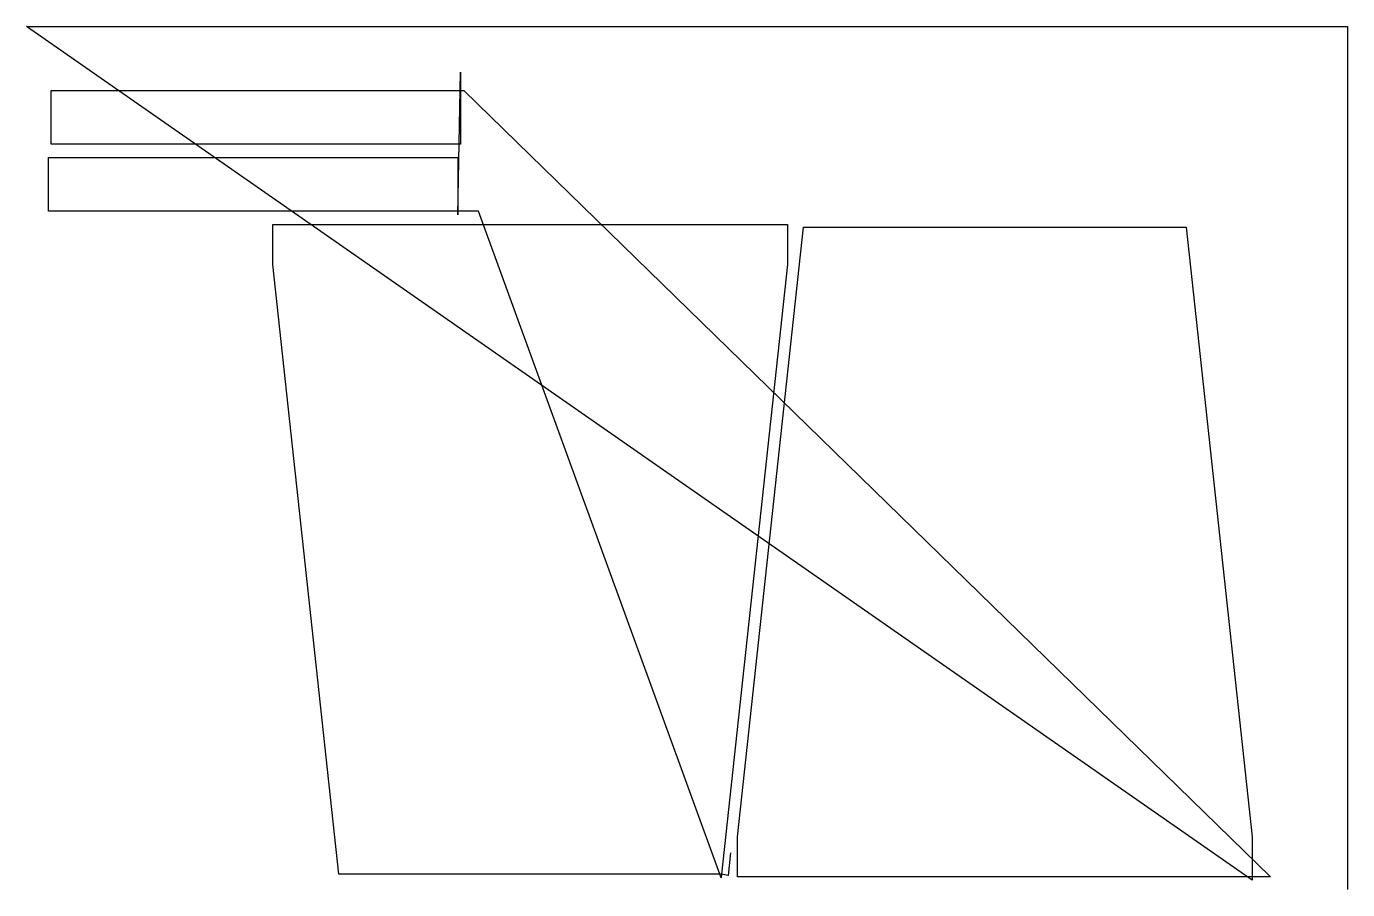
# Model space of a CAD drawing. Header units: metres. Extents: x 0 to 2007, y 849 to 2160.
import ezdxf

# ---------------------------------------------------------------- set-up
doc = ezdxf.new("R2010")
doc.units = ezdxf.units.M

msp = doc.modelspace()

# ---------------------------------------------------------------- linework, layer by layer
at = {"layer": 'TOOL_0'}
for p, q in [((1861.581, 863.743), (0, 2159.945)), ((0, 2159.945), (1, 2159.945)), ((1, 2159.945), (0, 2159.945)), ((0, 2159.945), (1, 2159.945)), ((1, 2159.945), (2006.647, 2159.945)), ((2006.647, 2159.945), (2006.647, 850.406)), ((655.182, 1874.071), (659.169, 2090.703)), ((659.169, 2090.703), (659.169, 2062.703)), ((37.669, 1981.203), (37.669, 2062.703)), ((37.669, 2062.703), (659.169, 2062.703)), ((659.169, 2062.703), (659.169, 1981.203)), ((659.169, 2062.703), (664.169, 2062.703)), ((664.169, 2062.703), (1889.58, 868.743)), ((659.169, 1981.203), (37.669, 1981.203)), ((33.682, 1879.209), (33.682, 1960.709)), ((33.682, 1960.709), (655.182, 1960.709)), ((655.182, 1960.709), (655.182, 1879.209)), ((655.182, 1879.209), (33.682, 1879.209)), ((686.618, 1879.209), (655.182, 1879.209)), ((655.182, 1879.209), (655.182, 1874.071)), ((1055.305, 867.303), (686.618, 1879.209)), ((374.337, 1798.453), (374.337, 1859.243)), ((374.337, 1859.243), (1155.837, 1859.243)), ((1080.08, 929.533), (1180.157, 1855.243)), ((1155.837, 1859.243), (1155.837, 1798.453)), ((1180.157, 1855.243), (1761.504, 1855.243)), ((1761.504, 1855.243), (1861.581, 929.533)), ((474.414, 872.743), (374.337, 1798.453)), ((1155.837, 1798.453), (1055.76, 872.743)), ((1080.08, 868.743), (1080.08, 929.533)), ((1861.581, 929.533), (1861.581, 868.743)), ((1069.586, 905.279), (1065.933, 870.634)), ((1055.761, 872.743), (474.414, 872.743)), ((1055.76, 872.743), (1055.305, 867.303)), ((1065.933, 870.634), (1055.761, 872.743)), ((1861.58, 868.743), (1080.08, 868.743)), ((1889.58, 868.743), (1861.58, 868.743)), ((1861.581, 868.743), (1861.581, 863.743)), ((2006.647, 850.406), (2006.647, 849.406))]:
    msp.add_line(p, q, dxfattribs=at)

doc.saveas('drawing.dxf')
